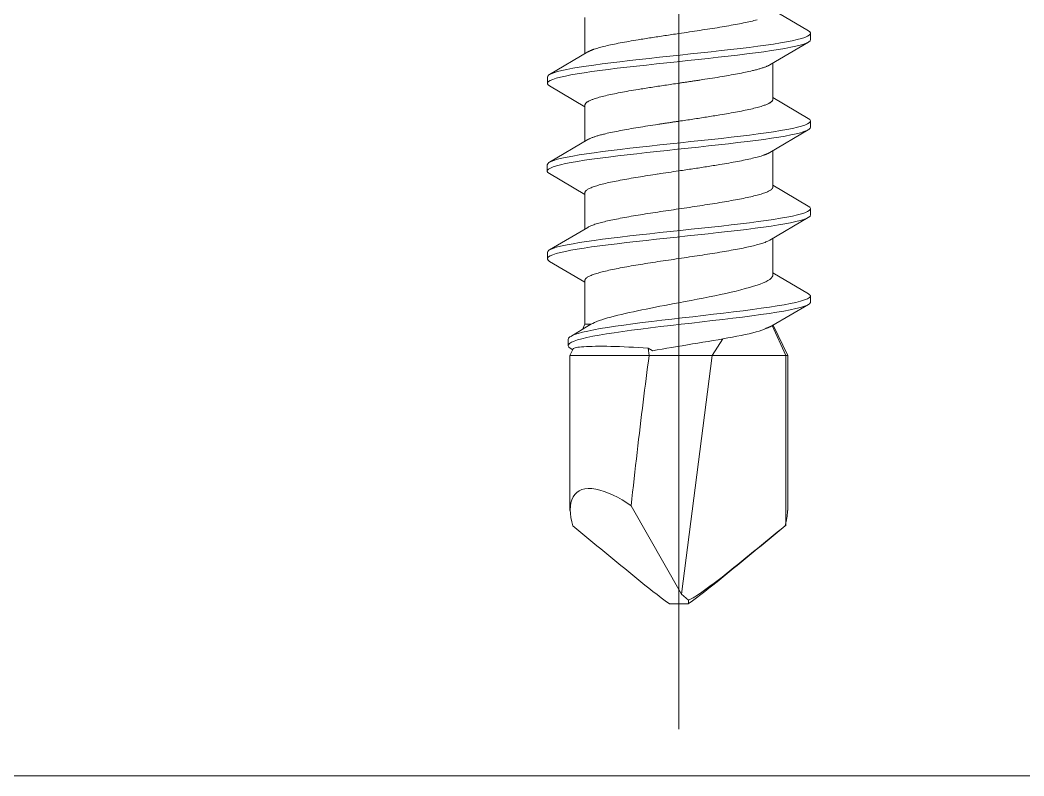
# Model space of a CAD drawing. Header units: millimetres. Extents: x 1459 to 16731, y 971 to 8404.
# Drawn here: x 5646.5 to 5662.52, y 1966.46 to 1978.53 of the extents above; entities that cross this region are included whole.
import ezdxf

# ---------------------------------------------------------------- set-up
doc = ezdxf.new("R2010")
doc.units = ezdxf.units.MM
doc.header["$LTSCALE"] = 0.5
doc.linetypes.add('CENTER', pattern=[50.8, 31.75, -6.35, 6.35, -6.35])
doc.layers.get('0').update_dxf_attribs({"lineweight": 20})
doc.layers.add('Quincaillerie', color=150, linetype='Continuous', lineweight=20)

# ---------------------------------------------------------------- blocks, each defined once
blk = doc.blocks.new('4970087')
at = {"color": 1, "linetype": 'CENTER'}
blk.add_line((0, 5.75), (0, -57.003), dxfattribs=at)
for p, q in [((-1.5, -46.218), (-1.5, -45.638)), ((1.5, -45.518), (2.066, -45.852)), ((2.1, -45.992), (2.1, -45.892)), ((2.066, -46.032), (1.453, -46.394)), ((-2.064, -46.551), (-1.452, -46.189)), ((1.5, -46.946), (1.5, -46.366)), ((-2.099, -46.692), (-2.099, -46.592)), ((-1.5, -47.066), (-2.065, -46.733)), ((1.5, -46.918), (2.065, -47.251)), ((-1.5, -47.618), (-1.5, -47.038)), ((2.099, -47.392), (2.099, -47.292)), ((2.064, -47.433), (1.452, -47.795)), ((-2.066, -47.952), (-1.453, -47.59)), ((1.5, -48.346), (1.5, -47.766)), ((-2.1, -48.092), (-2.1, -47.992)), ((-1.5, -48.466), (-2.066, -48.132)), ((1.5, -48.318), (2.064, -48.651)), ((-1.5, -49.018), (-1.5, -48.438)), ((2.099, -48.792), (2.099, -48.692)), ((2.065, -48.833), (1.453, -49.194)), ((-2.065, -49.351), (-1.453, -48.99)), ((1.5, -49.746), (1.5, -49.166)), ((-2.099, -49.492), (-2.099, -49.392)), ((-1.5, -49.866), (-2.064, -49.533)), ((1.5, -49.718), (2.066, -50.052)), ((-1.5, -50.538), (-1.5, -49.838)), ((2.1, -50.192), (2.1, -50.092)), ((2.068, -50.221), (1.485, -50.562)), ((-1.727, -50.732), (-1.432, -50.554)), ((-1.539, -50.619), (-1.5, -50.538)), ((-1.405, -50.538), (-1.5, -50.538)), ((1.704, -51.038), (1.488, -50.56)), ((1.505, -50.55), (1.74, -51.038)), ((-1.767, -50.88), (-1.767, -50.78)), ((0.532, -51.038), (0.702, -50.77)), ((-1.74, -51.038), (-1.689, -50.932)), ((-1.695, -50.945), (-1.734, -50.922)), ((-0.475, -51.038), (-0.488, -50.922)), ((-0.475, -51.038), (-1.74, -51.038)), ((-1.74, -51.038), (-1.74, -53.509)), ((-0.475, -51.038), (0.532, -51.038)), ((0.532, -51.038), (0.044, -54.848)), ((0.532, -51.038), (1.704, -51.038)), ((1.74, -51.038), (1.704, -51.038)), ((1.704, -51.038), (1.704, -53.758)), ((1.74, -51.038), (1.74, -53.509)), ((0.044, -54.848), (-0.761, -53.436)), ((0.044, -54.848), (0.155, -54.942)), ((-0.15, -55), (0.15, -55))]:
    blk.add_line(p, q)
at = {"flags": 128}
for points in [[(1.173, -45.696), (1.198, -45.689), (1.223, -45.683), (1.247, -45.677)], [(0.334, -45.846), (0.375, -45.839), (0.415, -45.833), (0.455, -45.827), (0.495, -45.821), (0.535, -45.814), (0.574, -45.808), (0.612, -45.802), (0.651, -45.796), (0.688, -45.789), (0.725, -45.783), (0.762, -45.777), (0.798, -45.771), (0.833, -45.764), (0.868, -45.758), (0.902, -45.752), (0.935, -45.746), (0.967, -45.739), (0.999, -45.733), (1.03, -45.727), (1.061, -45.721), (1.09, -45.714), (1.118, -45.708), (1.146, -45.702), (1.173, -45.696)], [(-2.099, -46.592), (-2.093, -46.575), (-2.073, -46.557), (-2.041, -46.54), (-1.996, -46.522), (-1.939, -46.504), (-1.87, -46.487), (-1.788, -46.469), (-1.695, -46.451), (-1.592, -46.434), (-1.478, -46.416), (-1.356, -46.399), (-1.225, -46.381), (-1.087, -46.363), (-0.942, -46.346), (-0.79, -46.328), (-0.634, -46.31), (-0.474, -46.293), (-0.311, -46.275), (-0.146, -46.257), (0.02, -46.24), (0.186, -46.222), (0.351, -46.205), (0.514, -46.187), (0.673, -46.169), (0.828, -46.152), (0.977, -46.134), (1.121, -46.116), (1.258, -46.099), (1.387, -46.081), (1.508, -46.064), (1.619, -46.046), (1.719, -46.028), (1.809, -46.011), (1.887, -45.993), (1.954, -45.975), (2.008, -45.958), (2.05, -45.94), (2.08, -45.923), (2.096, -45.905), (2.1, -45.887), (2.089, -45.87), (2.066, -45.852)], [(-0.651, -45.996), (-0.625, -45.991), (-0.6, -45.987), (-0.574, -45.983), (-0.548, -45.979), (-0.522, -45.975), (-0.495, -45.971), (-0.469, -45.966), (-0.442, -45.962), (-0.415, -45.958), (-0.388, -45.954), (-0.361, -45.95), (-0.334, -45.946), (-0.306, -45.941), (-0.279, -45.937), (-0.251, -45.933), (-0.224, -45.929), (-0.196, -45.925), (-0.168, -45.921), (-0.14, -45.916), (-0.112, -45.912), (-0.084, -45.908), (-0.056, -45.904), (-0.028, -45.9), (0, -45.896)], [(-2.065, -46.733), (-2.088, -46.715), (-2.099, -46.698), (-2.096, -46.68), (-2.08, -46.662), (-2.052, -46.645), (-2.011, -46.627), (-1.957, -46.609), (-1.891, -46.592), (-1.812, -46.574), (-1.723, -46.556), (-1.622, -46.539), (-1.511, -46.521), (-1.391, -46.503), (-1.263, -46.486), (-1.127, -46.468), (-0.983, -46.451), (-0.833, -46.433), (-0.678, -46.415), (-0.519, -46.398), (-0.357, -46.38), (-0.192, -46.362), (-0.026, -46.345), (0.14, -46.327), (0.305, -46.309), (0.469, -46.292), (0.629, -46.274), (0.785, -46.257), (0.937, -46.239), (1.082, -46.221), (1.221, -46.204), (1.353, -46.186), (1.476, -46.168), (1.589, -46.151), (1.693, -46.133), (1.785, -46.115), (1.867, -46.098), (1.937, -46.08), (1.995, -46.063), (2.04, -46.045), (2.073, -46.027), (2.093, -46.01), (2.1, -45.992)], [(-1.351, -46.146), (-1.333, -46.139), (-1.313, -46.133), (-1.292, -46.127), (-1.27, -46.121), (-1.247, -46.114), (-1.223, -46.108), (-1.198, -46.102), (-1.172, -46.096), (-1.146, -46.089), (-1.118, -46.083), (-1.089, -46.077), (-1.06, -46.071), (-1.03, -46.064), (-0.999, -46.058), (-0.967, -46.052), (-0.935, -46.046), (-0.902, -46.039), (-0.868, -46.033), (-0.833, -46.027), (-0.798, -46.021), (-0.762, -46.014), (-0.726, -46.008), (-0.688, -46.002), (-0.651, -45.996)], [(-1.451, -46.189), (-1.448, -46.187), (-1.445, -46.185), (-1.442, -46.184), (-1.439, -46.182), (-1.435, -46.18), (-1.432, -46.178), (-1.428, -46.176), (-1.424, -46.175), (-1.42, -46.173), (-1.416, -46.171), (-1.412, -46.169), (-1.408, -46.167), (-1.404, -46.166), (-1.4, -46.164), (-1.395, -46.162), (-1.391, -46.16), (-1.386, -46.158), (-1.382, -46.156), (-1.377, -46.155), (-1.372, -46.153), (-1.367, -46.151), (-1.362, -46.149), (-1.357, -46.147), (-1.351, -46.146)], [(1.173, -46.488), (1.189, -46.484), (1.205, -46.481), (1.22, -46.477), (1.236, -46.473), (1.25, -46.469), (1.265, -46.465), (1.279, -46.461), (1.292, -46.457), (1.305, -46.453), (1.318, -46.449), (1.33, -46.445), (1.342, -46.441), (1.354, -46.437), (1.365, -46.433), (1.376, -46.43), (1.386, -46.426), (1.396, -46.422), (1.405, -46.418), (1.414, -46.414), (1.423, -46.41), (1.431, -46.406), (1.439, -46.402), (1.446, -46.398), (1.453, -46.394)], [(0.334, -46.638), (0.375, -46.632), (0.415, -46.626), (0.455, -46.62), (0.495, -46.613), (0.535, -46.607), (0.574, -46.601), (0.612, -46.595), (0.651, -46.588), (0.688, -46.582), (0.725, -46.576), (0.762, -46.57), (0.798, -46.563), (0.833, -46.557), (0.868, -46.551), (0.902, -46.545), (0.935, -46.538), (0.967, -46.532), (0.999, -46.526), (1.03, -46.52), (1.061, -46.513), (1.09, -46.507), (1.118, -46.501), (1.146, -46.495), (1.173, -46.488)], [(-0.651, -46.788), (-0.625, -46.784), (-0.6, -46.78), (-0.574, -46.776), (-0.548, -46.772), (-0.522, -46.768), (-0.495, -46.763), (-0.469, -46.759), (-0.442, -46.755), (-0.415, -46.751), (-0.388, -46.747), (-0.361, -46.743), (-0.334, -46.738), (-0.306, -46.734), (-0.279, -46.73), (-0.251, -46.726), (-0.224, -46.722), (-0.196, -46.718), (-0.168, -46.713), (-0.14, -46.709), (-0.112, -46.705), (-0.084, -46.701), (-0.056, -46.697), (-0.028, -46.693), (0, -46.688)], [(0, -46.688), (0.014, -46.686), (0.028, -46.684), (0.042, -46.682), (0.056, -46.68), (0.07, -46.678), (0.084, -46.676), (0.098, -46.674), (0.112, -46.672), (0.126, -46.67), (0.14, -46.668), (0.154, -46.666), (0.168, -46.663), (0.182, -46.661), (0.196, -46.659), (0.21, -46.657), (0.224, -46.655), (0.237, -46.653), (0.251, -46.651), (0.265, -46.649), (0.279, -46.647), (0.293, -46.645), (0.306, -46.643), (0.32, -46.641), (0.334, -46.638)], [(-1.351, -46.938), (-1.333, -46.932), (-1.313, -46.926), (-1.292, -46.92), (-1.27, -46.913), (-1.247, -46.907), (-1.223, -46.901), (-1.198, -46.895), (-1.172, -46.888), (-1.146, -46.882), (-1.118, -46.876), (-1.089, -46.87), (-1.06, -46.863), (-1.03, -46.857), (-0.999, -46.851), (-0.967, -46.845), (-0.935, -46.838), (-0.902, -46.832), (-0.868, -46.826), (-0.833, -46.82), (-0.798, -46.813), (-0.762, -46.807), (-0.726, -46.801), (-0.688, -46.795), (-0.651, -46.788)], [(-1.499, -47.038), (-1.499, -47.034), (-1.498, -47.03), (-1.497, -47.026), (-1.495, -47.022), (-1.493, -47.018), (-1.49, -47.013), (-1.486, -47.009), (-1.482, -47.005), (-1.478, -47.001), (-1.473, -46.997), (-1.468, -46.993), (-1.462, -46.988), (-1.455, -46.984), (-1.448, -46.98), (-1.441, -46.976), (-1.433, -46.972), (-1.425, -46.968), (-1.416, -46.963), (-1.406, -46.959), (-1.396, -46.955), (-1.386, -46.951), (-1.375, -46.947), (-1.363, -46.943), (-1.351, -46.938)], [(0.651, -47.196), (0.688, -47.189), (0.726, -47.183), (0.762, -47.177), (0.798, -47.171), (0.833, -47.164), (0.868, -47.158), (0.902, -47.152), (0.935, -47.146), (0.967, -47.139), (0.999, -47.133), (1.03, -47.127), (1.06, -47.121), (1.089, -47.114), (1.118, -47.108), (1.146, -47.102), (1.172, -47.096), (1.198, -47.089), (1.223, -47.083), (1.247, -47.077), (1.27, -47.071), (1.292, -47.064), (1.313, -47.058), (1.333, -47.052), (1.351, -47.046)], [(1.351, -47.046), (1.363, -47.041), (1.375, -47.037), (1.386, -47.033), (1.396, -47.029), (1.406, -47.025), (1.416, -47.021), (1.425, -47.016), (1.433, -47.012), (1.441, -47.008), (1.448, -47.004), (1.455, -47), (1.462, -46.996), (1.468, -46.991), (1.473, -46.987), (1.478, -46.983), (1.482, -46.979), (1.486, -46.975), (1.49, -46.971), (1.493, -46.966), (1.495, -46.962), (1.497, -46.958), (1.498, -46.954), (1.499, -46.95), (1.499, -46.946)], [(-2.1, -47.992), (-2.093, -47.974), (-2.073, -47.957), (-2.04, -47.939), (-1.995, -47.921), (-1.937, -47.904), (-1.867, -47.886), (-1.785, -47.869), (-1.693, -47.851), (-1.589, -47.833), (-1.476, -47.816), (-1.353, -47.798), (-1.221, -47.78), (-1.082, -47.763), (-0.937, -47.745), (-0.785, -47.727), (-0.629, -47.71), (-0.469, -47.692), (-0.305, -47.675), (-0.14, -47.657), (0.026, -47.639), (0.192, -47.622), (0.357, -47.604), (0.519, -47.586), (0.678, -47.569), (0.833, -47.551), (0.983, -47.533), (1.127, -47.516), (1.263, -47.498), (1.391, -47.481), (1.511, -47.463), (1.622, -47.445), (1.723, -47.428), (1.812, -47.41), (1.891, -47.392), (1.957, -47.375), (2.011, -47.357), (2.052, -47.339), (2.08, -47.322), (2.096, -47.304), (2.099, -47.287), (2.088, -47.269), (2.065, -47.251)], [(0, -47.296), (0.028, -47.291), (0.056, -47.287), (0.084, -47.283), (0.112, -47.279), (0.14, -47.275), (0.168, -47.271), (0.196, -47.266), (0.224, -47.262), (0.251, -47.258), (0.279, -47.254), (0.306, -47.25), (0.334, -47.246), (0.361, -47.241), (0.388, -47.237), (0.415, -47.233), (0.442, -47.229), (0.469, -47.225), (0.495, -47.221), (0.522, -47.216), (0.548, -47.212), (0.574, -47.208), (0.6, -47.204), (0.625, -47.2), (0.651, -47.196)], [(-2.066, -48.132), (-2.089, -48.114), (-2.1, -48.097), (-2.096, -48.079), (-2.08, -48.062), (-2.05, -48.044), (-2.008, -48.026), (-1.954, -48.009), (-1.887, -47.991), (-1.809, -47.973), (-1.719, -47.956), (-1.619, -47.938), (-1.508, -47.92), (-1.387, -47.903), (-1.258, -47.885), (-1.121, -47.868), (-0.977, -47.85), (-0.828, -47.832), (-0.673, -47.815), (-0.514, -47.797), (-0.351, -47.779), (-0.186, -47.762), (-0.02, -47.744), (0.146, -47.727), (0.311, -47.709), (0.474, -47.691), (0.634, -47.674), (0.79, -47.656), (0.942, -47.638), (1.087, -47.621), (1.225, -47.603), (1.356, -47.586), (1.478, -47.568), (1.592, -47.55), (1.695, -47.533), (1.788, -47.515), (1.87, -47.497), (1.939, -47.48), (1.996, -47.462), (2.041, -47.444), (2.073, -47.427), (2.093, -47.409), (2.099, -47.392)], [(-1.173, -47.496), (-1.146, -47.489), (-1.118, -47.483), (-1.09, -47.477), (-1.061, -47.471), (-1.03, -47.464), (-0.999, -47.458), (-0.967, -47.452), (-0.935, -47.446), (-0.902, -47.439), (-0.868, -47.433), (-0.833, -47.427), (-0.798, -47.421), (-0.762, -47.414), (-0.725, -47.408), (-0.688, -47.402), (-0.651, -47.396), (-0.612, -47.389), (-0.574, -47.383), (-0.535, -47.377), (-0.495, -47.371), (-0.455, -47.364), (-0.415, -47.358), (-0.375, -47.352), (-0.334, -47.346)], [(-0.334, -47.346), (-0.32, -47.344), (-0.306, -47.341), (-0.293, -47.339), (-0.279, -47.337), (-0.265, -47.335), (-0.251, -47.333), (-0.237, -47.331), (-0.224, -47.329), (-0.21, -47.327), (-0.196, -47.325), (-0.182, -47.323), (-0.168, -47.321), (-0.154, -47.319), (-0.14, -47.316), (-0.126, -47.314), (-0.112, -47.312), (-0.098, -47.31), (-0.084, -47.308), (-0.07, -47.306), (-0.056, -47.304), (-0.042, -47.302), (-0.028, -47.3), (-0.014, -47.298), (0, -47.296)], [(-1.453, -47.59), (-1.446, -47.586), (-1.439, -47.582), (-1.431, -47.578), (-1.423, -47.574), (-1.414, -47.57), (-1.405, -47.566), (-1.396, -47.562), (-1.386, -47.558), (-1.376, -47.555), (-1.365, -47.551), (-1.354, -47.547), (-1.342, -47.543), (-1.33, -47.539), (-1.318, -47.535), (-1.305, -47.531), (-1.292, -47.527), (-1.279, -47.523), (-1.265, -47.519), (-1.25, -47.515), (-1.236, -47.511), (-1.22, -47.507), (-1.205, -47.503), (-1.189, -47.5), (-1.173, -47.496)], [(0.651, -47.988), (0.688, -47.982), (0.726, -47.976), (0.762, -47.97), (0.798, -47.963), (0.833, -47.957), (0.868, -47.951), (0.902, -47.945), (0.935, -47.938), (0.967, -47.932), (0.999, -47.926), (1.03, -47.92), (1.06, -47.913), (1.089, -47.907), (1.118, -47.901), (1.146, -47.895), (1.172, -47.888), (1.198, -47.882), (1.223, -47.876), (1.247, -47.87), (1.27, -47.863), (1.292, -47.857), (1.313, -47.851), (1.333, -47.845), (1.351, -47.838)], [(1.351, -47.838), (1.357, -47.837), (1.362, -47.835), (1.367, -47.833), (1.372, -47.831), (1.377, -47.829), (1.382, -47.828), (1.386, -47.826), (1.391, -47.824), (1.395, -47.822), (1.4, -47.82), (1.404, -47.818), (1.408, -47.817), (1.412, -47.815), (1.416, -47.813), (1.42, -47.811), (1.424, -47.809), (1.428, -47.808), (1.432, -47.806), (1.435, -47.804), (1.439, -47.802), (1.442, -47.8), (1.445, -47.799), (1.448, -47.797), (1.451, -47.795)], [(0, -48.088), (0.028, -48.084), (0.056, -48.08), (0.084, -48.076), (0.112, -48.072), (0.14, -48.068), (0.168, -48.063), (0.196, -48.059), (0.224, -48.055), (0.251, -48.051), (0.279, -48.047), (0.306, -48.043), (0.334, -48.038), (0.361, -48.034), (0.388, -48.03), (0.415, -48.026), (0.442, -48.022), (0.469, -48.018), (0.495, -48.013), (0.522, -48.009), (0.548, -48.005), (0.574, -48.001), (0.6, -47.997), (0.625, -47.993), (0.651, -47.988)], [(-1.173, -48.288), (-1.146, -48.282), (-1.118, -48.276), (-1.09, -48.27), (-1.061, -48.263), (-1.03, -48.257), (-0.999, -48.251), (-0.967, -48.245), (-0.935, -48.238), (-0.902, -48.232), (-0.868, -48.226), (-0.833, -48.22), (-0.798, -48.213), (-0.762, -48.207), (-0.725, -48.201), (-0.688, -48.195), (-0.651, -48.188), (-0.612, -48.182), (-0.574, -48.176), (-0.535, -48.17), (-0.495, -48.163), (-0.455, -48.157), (-0.415, -48.151), (-0.375, -48.145), (-0.334, -48.138)], [(-1.5, -48.438), (-1.499, -48.432), (-1.498, -48.426), (-1.495, -48.42), (-1.49, -48.413), (-1.485, -48.407), (-1.478, -48.401), (-1.471, -48.395), (-1.462, -48.388), (-1.452, -48.382), (-1.441, -48.376), (-1.428, -48.37), (-1.415, -48.363), (-1.401, -48.357), (-1.385, -48.351), (-1.369, -48.345), (-1.351, -48.338), (-1.332, -48.332), (-1.312, -48.326), (-1.292, -48.32), (-1.27, -48.313), (-1.247, -48.307), (-1.223, -48.301), (-1.198, -48.295), (-1.173, -48.288)], [(1.462, -48.396), (1.465, -48.394), (1.468, -48.391), (1.471, -48.389), (1.474, -48.387), (1.476, -48.385), (1.479, -48.383), (1.481, -48.381), (1.483, -48.379), (1.485, -48.377), (1.487, -48.375), (1.489, -48.373), (1.49, -48.371), (1.492, -48.369), (1.493, -48.366), (1.494, -48.364), (1.495, -48.362), (1.496, -48.36), (1.497, -48.358), (1.498, -48.356), (1.498, -48.354), (1.499, -48.352), (1.499, -48.35), (1.499, -48.348), (1.499, -48.346)], [(0.935, -48.546), (0.968, -48.539), (0.999, -48.533), (1.03, -48.527), (1.06, -48.521), (1.09, -48.514), (1.118, -48.508), (1.146, -48.502), (1.172, -48.496), (1.198, -48.489), (1.223, -48.483), (1.247, -48.477), (1.269, -48.471), (1.291, -48.464), (1.312, -48.458), (1.332, -48.452), (1.351, -48.446), (1.369, -48.439), (1.385, -48.433), (1.401, -48.427), (1.416, -48.421), (1.429, -48.414), (1.441, -48.408), (1.452, -48.402), (1.462, -48.396)], [(-2.099, -49.392), (-2.093, -49.374), (-2.073, -49.356), (-2.04, -49.339), (-1.994, -49.321), (-1.936, -49.303), (-1.865, -49.286), (-1.783, -49.268), (-1.69, -49.251), (-1.587, -49.233), (-1.473, -49.215), (-1.351, -49.198), (-1.219, -49.18), (-1.08, -49.162), (-0.935, -49.145), (-0.783, -49.127), (-0.627, -49.11), (-0.466, -49.092), (-0.303, -49.074), (-0.138, -49.057), (0.028, -49.039), (0.194, -49.021), (0.358, -49.004), (0.52, -48.986), (0.68, -48.969), (0.834, -48.951), (0.984, -48.933), (1.128, -48.916), (1.264, -48.898), (1.393, -48.88), (1.512, -48.863), (1.623, -48.845), (1.723, -48.828), (1.812, -48.81), (1.89, -48.792), (1.957, -48.775), (2.011, -48.757), (2.053, -48.739), (2.081, -48.722), (2.096, -48.704), (2.098, -48.687), (2.088, -48.669), (2.064, -48.651)], [(-0.935, -48.846), (-0.902, -48.839), (-0.868, -48.833), (-0.833, -48.827), (-0.798, -48.821), (-0.762, -48.814), (-0.725, -48.808), (-0.688, -48.802), (-0.651, -48.796), (-0.612, -48.789), (-0.574, -48.783), (-0.535, -48.777), (-0.495, -48.771), (-0.455, -48.764), (-0.415, -48.758), (-0.374, -48.752), (-0.334, -48.746), (-0.292, -48.739), (-0.251, -48.733), (-0.21, -48.727), (-0.168, -48.721), (-0.126, -48.714), (-0.084, -48.708), (-0.042, -48.702), (0, -48.696)], [(0, -48.696), (0.042, -48.689), (0.084, -48.683), (0.126, -48.677), (0.168, -48.671), (0.21, -48.664), (0.251, -48.658), (0.292, -48.652), (0.334, -48.646), (0.374, -48.639), (0.415, -48.633), (0.455, -48.627), (0.495, -48.621), (0.535, -48.614), (0.574, -48.608), (0.612, -48.602), (0.651, -48.596), (0.688, -48.589), (0.725, -48.583), (0.762, -48.577), (0.798, -48.571), (0.833, -48.564), (0.868, -48.558), (0.902, -48.552), (0.935, -48.546)], [(-2.064, -49.533), (-2.088, -49.515), (-2.098, -49.498), (-2.096, -49.48), (-2.081, -49.462), (-2.053, -49.445), (-2.011, -49.427), (-1.957, -49.409), (-1.89, -49.392), (-1.812, -49.374), (-1.723, -49.356), (-1.623, -49.339), (-1.512, -49.321), (-1.393, -49.304), (-1.264, -49.286), (-1.128, -49.268), (-0.984, -49.251), (-0.834, -49.233), (-0.68, -49.215), (-0.52, -49.198), (-0.358, -49.18), (-0.194, -49.163), (-0.028, -49.145), (0.138, -49.127), (0.303, -49.11), (0.466, -49.092), (0.627, -49.074), (0.783, -49.057), (0.935, -49.039), (1.08, -49.022), (1.219, -49.004), (1.351, -48.986), (1.473, -48.969), (1.587, -48.951), (1.69, -48.933), (1.783, -48.916), (1.865, -48.898), (1.936, -48.881), (1.994, -48.863), (2.04, -48.845), (2.073, -48.828), (2.093, -48.81), (2.099, -48.792)], [(-1.453, -48.99), (-1.442, -48.984), (-1.431, -48.978), (-1.418, -48.972), (-1.404, -48.966), (-1.389, -48.96), (-1.374, -48.954), (-1.357, -48.948), (-1.339, -48.942), (-1.32, -48.936), (-1.301, -48.93), (-1.28, -48.924), (-1.259, -48.918), (-1.236, -48.912), (-1.213, -48.906), (-1.189, -48.9), (-1.164, -48.894), (-1.138, -48.888), (-1.111, -48.882), (-1.084, -48.876), (-1.056, -48.87), (-1.027, -48.864), (-0.997, -48.858), (-0.966, -48.852), (-0.935, -48.846)], [(0, -49.488), (0.042, -49.482), (0.084, -49.476), (0.126, -49.47), (0.168, -49.463), (0.21, -49.457), (0.251, -49.451), (0.292, -49.445), (0.334, -49.438), (0.374, -49.432), (0.415, -49.426), (0.455, -49.42), (0.495, -49.413), (0.535, -49.407), (0.574, -49.401), (0.612, -49.395), (0.651, -49.388), (0.688, -49.382), (0.725, -49.376), (0.762, -49.37), (0.798, -49.363), (0.833, -49.357), (0.868, -49.351), (0.902, -49.345), (0.935, -49.338)], [(0.935, -49.338), (0.966, -49.332), (0.997, -49.326), (1.027, -49.32), (1.056, -49.314), (1.084, -49.308), (1.111, -49.302), (1.138, -49.296), (1.164, -49.29), (1.189, -49.284), (1.213, -49.278), (1.236, -49.272), (1.259, -49.266), (1.28, -49.26), (1.301, -49.254), (1.32, -49.248), (1.339, -49.242), (1.357, -49.236), (1.374, -49.23), (1.389, -49.224), (1.404, -49.218), (1.418, -49.212), (1.431, -49.206), (1.442, -49.2), (1.453, -49.194)], [(-0.935, -49.638), (-0.902, -49.632), (-0.868, -49.626), (-0.833, -49.62), (-0.798, -49.613), (-0.762, -49.607), (-0.725, -49.601), (-0.688, -49.595), (-0.651, -49.588), (-0.612, -49.582), (-0.574, -49.576), (-0.535, -49.57), (-0.495, -49.563), (-0.455, -49.557), (-0.415, -49.551), (-0.374, -49.545), (-0.334, -49.538), (-0.292, -49.532), (-0.251, -49.526), (-0.21, -49.52), (-0.168, -49.513), (-0.126, -49.507), (-0.084, -49.501), (-0.042, -49.495), (0, -49.488)], [(-1.462, -49.788), (-1.452, -49.782), (-1.441, -49.776), (-1.429, -49.77), (-1.416, -49.763), (-1.401, -49.757), (-1.385, -49.751), (-1.369, -49.745), (-1.351, -49.738), (-1.332, -49.732), (-1.312, -49.726), (-1.291, -49.72), (-1.269, -49.713), (-1.247, -49.707), (-1.223, -49.701), (-1.198, -49.695), (-1.172, -49.688), (-1.146, -49.682), (-1.118, -49.676), (-1.09, -49.67), (-1.06, -49.663), (-1.03, -49.657), (-0.999, -49.651), (-0.968, -49.645), (-0.935, -49.638)], [(-1.499, -49.838), (-1.499, -49.836), (-1.499, -49.834), (-1.499, -49.832), (-1.498, -49.83), (-1.498, -49.828), (-1.497, -49.826), (-1.496, -49.824), (-1.495, -49.822), (-1.494, -49.82), (-1.493, -49.818), (-1.492, -49.816), (-1.49, -49.813), (-1.489, -49.811), (-1.487, -49.809), (-1.485, -49.807), (-1.483, -49.805), (-1.481, -49.803), (-1.479, -49.801), (-1.476, -49.799), (-1.474, -49.797), (-1.471, -49.795), (-1.468, -49.793), (-1.465, -49.791), (-1.462, -49.788)], [(1.5, -49.746), (1.497, -49.764), (1.487, -49.783), (1.471, -49.802), (1.449, -49.821), (1.42, -49.84), (1.386, -49.858), (1.345, -49.877), (1.299, -49.895), (1.247, -49.914), (1.19, -49.932), (1.128, -49.951), (1.06, -49.969), (0.989, -49.988), (0.913, -50.007), (0.833, -50.025), (0.749, -50.044), (0.663, -50.063), (0.574, -50.082), (0.482, -50.1), (0.388, -50.119), (0.293, -50.137), (0.196, -50.156), (0.098, -50.174), (0, -50.193)], [(2.1, -50.092), (2.083, -50.111), (2.05, -50.13), (2.003, -50.149), (1.941, -50.169), (1.866, -50.188), (1.779, -50.207), (1.679, -50.226), (1.568, -50.245), (1.446, -50.264), (1.315, -50.283), (1.174, -50.302), (1.027, -50.321), (0.873, -50.34), (0.714, -50.359), (0.552, -50.378), (0.387, -50.398), (0.22, -50.417), (0.054, -50.436), (-0.111, -50.455), (-0.274, -50.474), (-0.433, -50.493), (-0.587, -50.512), (-0.736, -50.531), (-0.877, -50.55), (-1.012, -50.569), (-1.137, -50.589), (-1.254, -50.608), (-1.359, -50.627), (-1.454, -50.646), (-1.536, -50.665), (-1.606, -50.684), (-1.664, -50.703), (-1.708, -50.722), (-1.741, -50.741), (-1.76, -50.76), (-1.767, -50.78)], [(2.1, -50.092), (2.1, -50.09), (2.1, -50.089), (2.099, -50.087), (2.099, -50.085), (2.098, -50.084), (2.098, -50.082), (2.097, -50.08), (2.096, -50.079), (2.095, -50.077), (2.094, -50.075), (2.093, -50.074), (2.091, -50.072), (2.09, -50.07), (2.088, -50.069), (2.086, -50.067), (2.085, -50.065), (2.083, -50.064), (2.081, -50.062), (2.078, -50.06), (2.076, -50.059), (2.074, -50.057), (2.071, -50.055), (2.068, -50.054), (2.066, -50.052)], [(2.1, -50.192), (2.083, -50.211), (2.05, -50.231), (2.002, -50.25), (1.94, -50.269), (1.864, -50.288), (1.775, -50.307), (1.675, -50.327), (1.563, -50.346), (1.44, -50.365), (1.307, -50.384), (1.165, -50.403), (1.016, -50.423), (0.861, -50.442), (0.701, -50.461), (0.537, -50.48), (0.371, -50.499), (0.204, -50.519), (0.037, -50.538), (-0.129, -50.557), (-0.293, -50.576), (-0.452, -50.595), (-0.607, -50.615), (-0.755, -50.634), (-0.897, -50.653), (-1.031, -50.672), (-1.156, -50.691), (-1.271, -50.711), (-1.376, -50.73), (-1.469, -50.749), (-1.549, -50.768), (-1.617, -50.788), (-1.673, -50.807), (-1.716, -50.826), (-1.746, -50.845), (-1.762, -50.864), (-1.766, -50.884), (-1.757, -50.903), (-1.734, -50.922)], [(0, -50.193), (-0.076, -50.207), (-0.151, -50.221), (-0.227, -50.236), (-0.302, -50.25), (-0.376, -50.265), (-0.448, -50.28), (-0.52, -50.294), (-0.59, -50.309), (-0.659, -50.323), (-0.727, -50.337), (-0.792, -50.352), (-0.856, -50.366), (-0.917, -50.38), (-0.975, -50.394), (-1.032, -50.409), (-1.086, -50.423), (-1.137, -50.437), (-1.185, -50.452), (-1.229, -50.466), (-1.271, -50.48), (-1.309, -50.495), (-1.345, -50.509), (-1.376, -50.524), (-1.405, -50.538)], [(-1.405, -50.538), (-1.406, -50.539), (-1.407, -50.54), (-1.408, -50.54), (-1.409, -50.541), (-1.411, -50.542), (-1.412, -50.542), (-1.413, -50.543), (-1.414, -50.544), (-1.415, -50.544), (-1.416, -50.545), (-1.418, -50.546), (-1.419, -50.546), (-1.42, -50.547), (-1.421, -50.548), (-1.422, -50.548), (-1.423, -50.549), (-1.424, -50.55), (-1.425, -50.55), (-1.427, -50.551), (-1.428, -50.552), (-1.429, -50.552), (-1.43, -50.553), (-1.431, -50.554), (-1.432, -50.554)], [(1.325, -50.633), (1.337, -50.628), (1.348, -50.623), (1.358, -50.618), (1.368, -50.614), (1.377, -50.61), (1.386, -50.606), (1.394, -50.602), (1.402, -50.599), (1.41, -50.596), (1.417, -50.593), (1.424, -50.59), (1.431, -50.587), (1.437, -50.584), (1.443, -50.582), (1.448, -50.579), (1.454, -50.577), (1.459, -50.575), (1.463, -50.573), (1.468, -50.571), (1.472, -50.569), (1.476, -50.567), (1.479, -50.565), (1.482, -50.563), (1.485, -50.562)], [(1.325, -50.633), (1.281, -50.646), (1.231, -50.66), (1.178, -50.674), (1.12, -50.688), (1.059, -50.701), (0.994, -50.715), (0.926, -50.729), (0.854, -50.742), (0.781, -50.756), (0.705, -50.77), (0.627, -50.784), (0.547, -50.797), (0.466, -50.811), (0.384, -50.825), (0.301, -50.839), (0.218, -50.852), (0.135, -50.866), (0.052, -50.88), (-0.03, -50.893), (-0.111, -50.907), (-0.191, -50.921), (-0.269, -50.935), (-0.346, -50.948), (-0.42, -50.962)], [(-1.689, -50.932), (-1.683, -50.925), (-1.673, -50.919), (-1.658, -50.914), (-1.638, -50.909), (-1.614, -50.905), (-1.586, -50.901), (-1.553, -50.898), (-1.516, -50.896), (-1.475, -50.894), (-1.431, -50.892), (-1.382, -50.891), (-1.33, -50.89), (-1.274, -50.89), (-1.214, -50.89), (-1.152, -50.89), (-1.087, -50.891), (-1.019, -50.893), (-0.948, -50.895), (-0.875, -50.898), (-0.8, -50.901), (-0.724, -50.905), (-0.646, -50.91), (-0.568, -50.915), (-0.488, -50.922)], [(-0.488, -50.922), (-0.485, -50.924), (-0.482, -50.925), (-0.479, -50.927), (-0.476, -50.928), (-0.473, -50.93), (-0.47, -50.932), (-0.467, -50.933), (-0.464, -50.935), (-0.461, -50.937), (-0.458, -50.938), (-0.456, -50.94), (-0.453, -50.942), (-0.45, -50.943), (-0.447, -50.945), (-0.444, -50.947), (-0.442, -50.948), (-0.439, -50.95), (-0.436, -50.952), (-0.433, -50.953), (-0.431, -50.955), (-0.428, -50.957), (-0.425, -50.959), (-0.423, -50.96), (-0.42, -50.962)], [(-0.761, -53.436), (-0.749, -53.327), (-0.738, -53.218), (-0.726, -53.11), (-0.714, -53.003), (-0.702, -52.897), (-0.69, -52.791), (-0.678, -52.687), (-0.667, -52.583), (-0.655, -52.48), (-0.643, -52.377), (-0.631, -52.276), (-0.619, -52.175), (-0.607, -52.075), (-0.595, -51.976), (-0.583, -51.878), (-0.571, -51.781), (-0.559, -51.685), (-0.547, -51.59), (-0.535, -51.495), (-0.523, -51.402), (-0.511, -51.31), (-0.499, -51.218), (-0.487, -51.128), (-0.475, -51.038)], [(-1.694, -53.758), (-1.711, -53.691), (-1.723, -53.625), (-1.731, -53.561), (-1.733, -53.499), (-1.73, -53.442), (-1.722, -53.388), (-1.708, -53.339), (-1.688, -53.295), (-1.662, -53.256), (-1.629, -53.224), (-1.592, -53.198), (-1.548, -53.178), (-1.499, -53.166), (-1.446, -53.16), (-1.388, -53.162), (-1.326, -53.17), (-1.261, -53.185), (-1.193, -53.206), (-1.123, -53.232), (-1.051, -53.264), (-0.979, -53.301), (-0.906, -53.343), (-0.833, -53.388), (-0.761, -53.436)], [(1.694, -53.758), (1.697, -53.747), (1.7, -53.737), (1.703, -53.726), (1.705, -53.715), (1.708, -53.704), (1.71, -53.694), (1.712, -53.683), (1.715, -53.673), (1.717, -53.662), (1.719, -53.652), (1.72, -53.641), (1.722, -53.631), (1.724, -53.621), (1.725, -53.61), (1.727, -53.6), (1.728, -53.59), (1.729, -53.58), (1.73, -53.57), (1.731, -53.56), (1.732, -53.55), (1.732, -53.54), (1.733, -53.53), (1.733, -53.521), (1.733, -53.511)], [(-0.15, -55), (-0.217, -54.953), (-0.283, -54.904), (-0.349, -54.854), (-0.414, -54.803), (-0.479, -54.752), (-0.543, -54.701), (-0.608, -54.649), (-0.672, -54.597), (-0.736, -54.545), (-0.8, -54.493), (-0.864, -54.44), (-0.928, -54.388), (-0.992, -54.335), (-1.056, -54.283), (-1.119, -54.23), (-1.183, -54.178), (-1.247, -54.125), (-1.311, -54.073), (-1.375, -54.02), (-1.439, -53.968), (-1.502, -53.915), (-1.566, -53.863), (-1.63, -53.81), (-1.694, -53.758)], [(0.15, -55), (0.217, -54.953), (0.283, -54.904), (0.349, -54.854), (0.414, -54.803), (0.479, -54.752), (0.543, -54.701), (0.608, -54.649), (0.672, -54.597), (0.736, -54.545), (0.8, -54.493), (0.864, -54.44), (0.928, -54.388), (0.992, -54.335), (1.056, -54.283), (1.119, -54.23), (1.183, -54.178), (1.247, -54.125), (1.311, -54.073), (1.375, -54.02), (1.439, -53.968), (1.502, -53.915), (1.566, -53.863), (1.63, -53.81), (1.694, -53.758)], [(1.694, -53.758), (1.631, -53.809), (1.568, -53.86), (1.506, -53.911), (1.443, -53.962), (1.38, -54.013), (1.317, -54.064), (1.255, -54.116), (1.192, -54.167), (1.129, -54.218), (1.067, -54.269), (1.004, -54.32), (0.941, -54.371), (0.878, -54.422), (0.815, -54.473), (0.752, -54.524), (0.689, -54.574), (0.625, -54.624), (0.561, -54.673), (0.496, -54.722), (0.431, -54.77), (0.365, -54.817), (0.298, -54.862), (0.229, -54.905), (0.155, -54.942)], [(0.155, -54.942), (0.155, -54.944), (0.155, -54.947), (0.155, -54.949), (0.154, -54.952), (0.154, -54.954), (0.154, -54.956), (0.154, -54.959), (0.154, -54.961), (0.154, -54.964), (0.154, -54.966), (0.153, -54.969), (0.153, -54.971), (0.153, -54.974), (0.153, -54.976), (0.153, -54.978), (0.152, -54.981), (0.152, -54.983), (0.152, -54.986), (0.152, -54.988), (0.151, -54.99), (0.151, -54.993), (0.151, -54.995), (0.15, -54.998), (0.15, -55)]]:
    blk.add_lwpolyline(points, dxfattribs=at)
for centre, start_param, end_param in [((-0.003, -45.877), -1.57076, -1.348871), ((0.003, -48.107), 1.570833, 1.792722)]:
    blk.add_ellipse(centre, major_axis=(1.517, 0.227), ratio=0.012537, start_param=start_param, end_param=end_param)

msp = doc.modelspace()

# ---------------------------------------------------------------- linework, layer by layer
at = {"layer": 'Quincaillerie', "lineweight": 20}
msp.add_lwpolyline([(5589.513, 2046.464), (5664.513, 2046.464), (5664.513, 1966.464), (5589.513, 1966.464)], close=True, dxfattribs=at)

# ---------------------------------------------------------------- block references
msp.add_blockref('4970087', (5657.013, 2024.214), dxfattribs=at)

doc.saveas('drawing.dxf')
